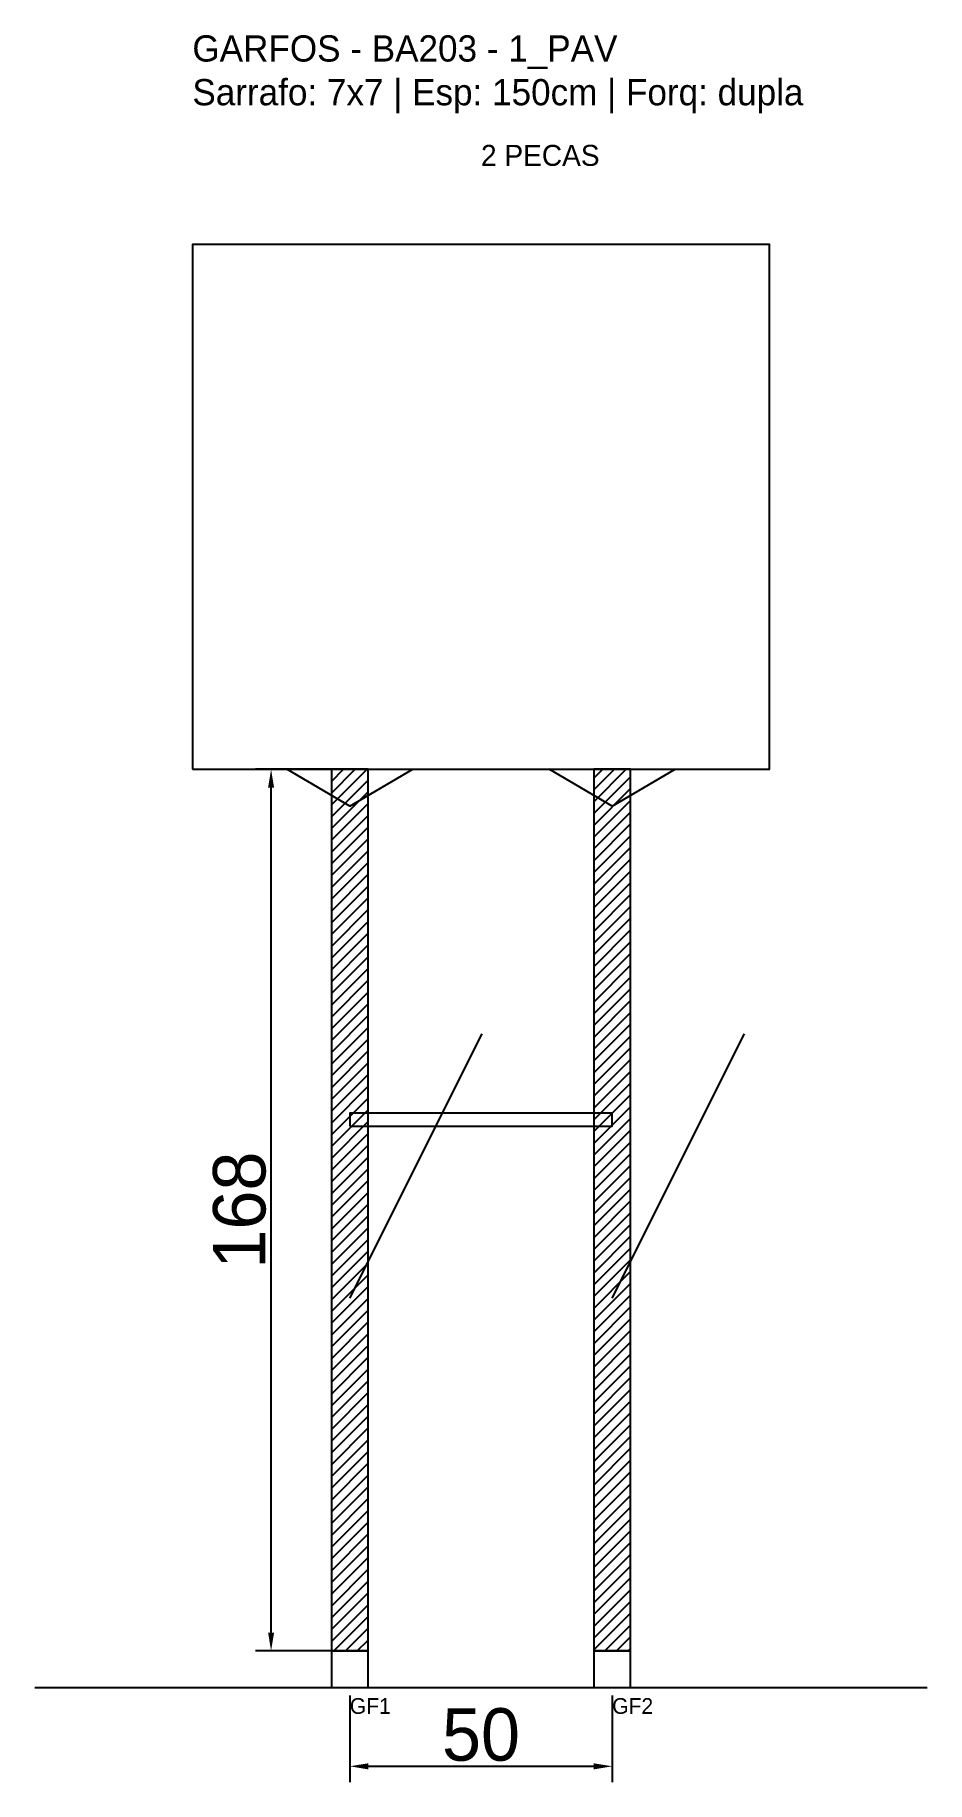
# Model space of a CAD drawing. Header units: metres. Extents: x -30 to 140, y -25 to 308.
import ezdxf

# ---------------------------------------------------------------- set-up
doc = ezdxf.new("R2010")
doc.units = ezdxf.units.M
for name, color, linetype in [('BARRA_ANCORAGEM', 1, 'Continuous'), ('COTA', 241, 'Continuous'), ('GARFOS OK', 3, 'Continuous'), ('NOME DA VIGA', 6, 'Continuous'), ('SARR_7x7', 40, 'Continuous'), ('TIRAS REESCORAMENTO', 252, 'Continuous'), ('VIGAS', 3, 'Continuous')]:
    doc.layers.add(name, color=color, linetype=linetype)
doc.dimstyles.new('EZ DXF', dxfattribs={"dimtxt": 10, "dimasz": 3.5, "dimexe": 3, "dimexo": 1.5, "dimgap": 1, "dimtad": 1, "dimdec": 1, "dimdsep": 46, "dimcen": 2.5, "dimazin": 3, "dimtfac": 1, "dimtmove": 0, "dimatfit": 3})

msp = doc.modelspace()

# ---------------------------------------------------------------- hatches: boundary and pattern name
at = {"layer": 'COTA'}
h = msp.add_hatch(dxfattribs=at)
h.set_pattern_fill('ANSI31', scale=0.5)
h.paths.add_polyline_path([(26.5, 0), (33.5, 0), (33.5, 168), (26.5, 168)])
h = msp.add_hatch(dxfattribs=at)
h.set_pattern_fill('ANSI31', scale=0.5)
h.paths.add_polyline_path([(76.5, 0), (83.5, 0), (83.5, 168), (76.5, 168)])

# ---------------------------------------------------------------- linework, layer by layer
at = {"layer": 'BARRA_ANCORAGEM'}
for p, q in [((30, 67.2), (55.2, 117.6)), ((80, 67.2), (105.2, 117.6))]:
    msp.add_line(p, q, dxfattribs=at)
at = {"layer": 'GARFOS OK'}
for p, q in [((30, 161), (18, 168)), ((18, 168), (42, 168)), ((30, 161), (42, 168)), ((80, 161), (68, 168)), ((68, 168), (92, 168)), ((80, 161), (92, 168))]:
    msp.add_line(p, q, dxfattribs=at)
at = {"layer": 'GARFOS OK', "linetype": 'CONTINUOUS'}
msp.add_line((-30, -7), (140, -7), dxfattribs=at)
at = {"layer": 'GARFOS OK'}
for points in [[(26.5, 0), (33.5, 0), (33.5, 168), (26.5, 168), (26.5, 0)], [(76.5, 0), (83.5, 0), (83.5, 168), (76.5, 168), (76.5, 0)]]:
    msp.add_lwpolyline(points, dxfattribs=at)
at = {"layer": 'SARR_7x7'}
for points in [[(26.5, -7), (33.5, -7), (33.5, 0), (26.5, 0), (26.5, -7)], [(76.5, -7), (83.5, -7), (83.5, 0), (76.5, 0), (76.5, -7)]]:
    msp.add_lwpolyline(points, dxfattribs=at)
at = {"layer": 'TIRAS REESCORAMENTO'}
msp.add_lwpolyline([(30, 100), (80, 100), (80, 102.5), (30, 102.5), (30, 100)], dxfattribs=at)
at = {"layer": 'VIGAS'}
msp.add_lwpolyline([(0, 168), (110, 168), (110, 268), (0, 268), (0, 168)], dxfattribs=at)

# ---------------------------------------------------------------- texts
at = {"layer": 'NOME DA VIGA'}
for s, height, p in [('2 PECAS', 4, (55, 283)), ('GF1', 3, (30, -12)), ('GF2', 3, (80, -12))]:
    msp.add_text(s, height=height, dxfattribs=at).set_placement(p)
at = {"layer": 'NOME DA VIGA', "insert": (0, 293), "char_height": 5, "attachment_point": 7}
msp.add_mtext('GARFOS - BA203 - 1_PAV\\PSarrafo: 7x7 | Esp: 150cm | Forq: dupla', dxfattribs=at)

# ---------------------------------------------------------------- dimensions: what is measured, and where the dimension line sits
at = {"layer": 'COTA'}
msp.add_linear_dim(base=(15, 0), p1=(30, 0), p2=(30, 168), angle=90, dimstyle='EZ DXF', dxfattribs=at).render()
msp.add_linear_dim(base=(30, -22), p1=(30, -7), p2=(80, -7), dimstyle='EZ DXF', dxfattribs=at).render()

doc.saveas('drawing.dxf')
